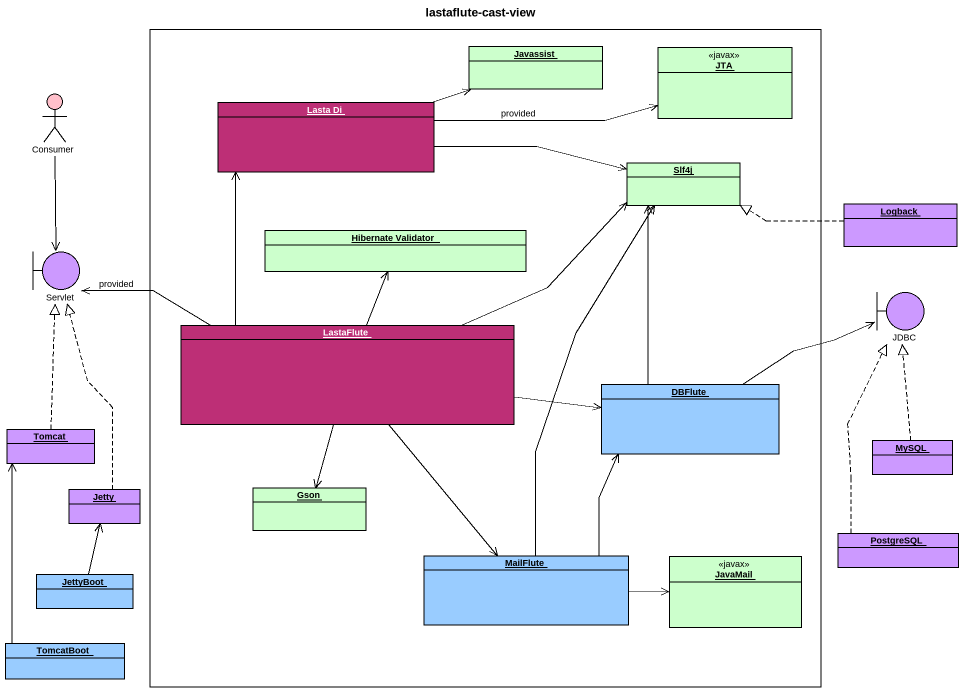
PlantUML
@startuml
title lastaflute-cast-view
allowmixing
hide circle
hide empty members
rectangle " " as rectangle1 {
  object Javassist #CCFFCC
  object JTA <<javax>> #CCFFCC
  object "Lasta Di" as Lasta_Di #BD2F76
  object Slf4j #CCFFCC
  object "Hibernate Validator" as Hibernate_Validator #CCFFCC
  object LastaFlute #BD2F76
  object DBFlute #99CCFF
  object Gson #CCFFCC
  object MailFlute #99CCFF
  object JavaMail <<javax>> #CCFFCC
}
actor Consumer #FFC0CB
object Logback #CC99FF
boundary Servlet #CC99FF
boundary JDBC #CC99FF
object Tomcat #CC99FF
object MySQL #CC99FF
object Jetty #CC99FF
object PostgreSQL #CC99FF
object JettyBoot #99CCFF
object TomcatBoot #99CCFF
Consumer --> Servlet
Lasta_Di -right-> Javassist
Lasta_Di -right-> JTA : provided
Lasta_Di -right-> Slf4j
Logback .left.|> Slf4j
LastaFlute -up-> Lasta_Di
LastaFlute -right-> Slf4j
LastaFlute -left-> Servlet : provided
LastaFlute -up-> Hibernate_Validator
LastaFlute -right-> DBFlute
LastaFlute --> Gson
LastaFlute --> MailFlute
DBFlute -up-> Slf4j
DBFlute -right-> JDBC
Tomcat .up.|> Servlet
MySQL .up.|> JDBC
Jetty .up.|> Servlet
PostgreSQL .up.|> JDBC
JettyBoot -up-> Jetty
MailFlute -up-> Slf4j
MailFlute -up-> DBFlute
MailFlute -right-> JavaMail
TomcatBoot -up-> Tomcat
@enduml
